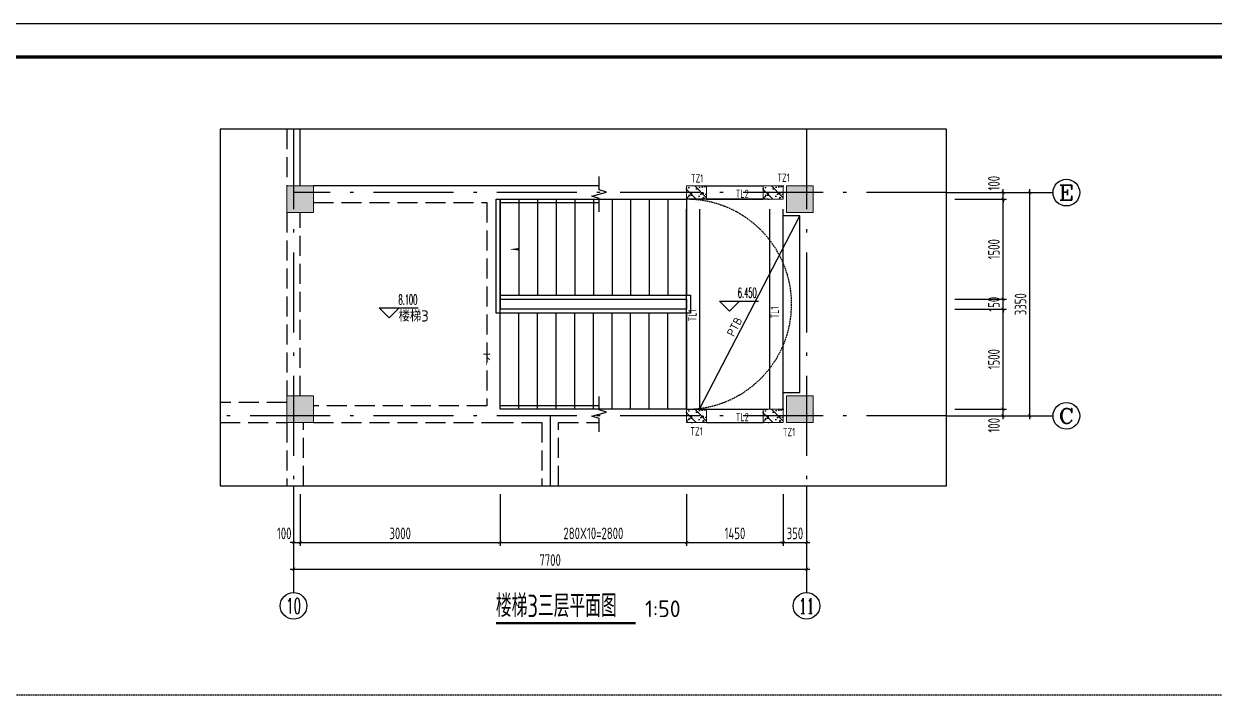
# Model space of a CAD drawing. Extents: x 169490 to 7584583, y -2399407 to 1374371.
# Drawn here: x 613756 to 631624, y 439296 to 449474 of the extents above; entities that cross this region are included whole.
import ezdxf
from ezdxf.enums import TextEntityAlignment as Align

# ---------------------------------------------------------------- set-up
doc = ezdxf.new("R2010")
doc.units = 0
doc.header["$LTSCALE"] = 100
for name, pattern in [('__DASH', [0.35, 0.25, -0.1]), ('D3轴线点划线', [18.5, 12, -3, 0.5, -3]), ('H3普通虚线', [4.2, 3, -1.2]), ('HIDDEN', [0.375, 0.25, -0.125])]:
    doc.linetypes.add(name, pattern=pattern)
doc.layers.get('0').update_dxf_attribs({"linetype": 'CONTINUOUS'})
doc.layers.get('DEFPOINTS').update_dxf_attribs({"linetype": 'CONTINUOUS'})
for name, color, linetype in [('A-LM-FX(分割线)', 251, 'CONTINUOUS'), ('AXIS_TEXT', 4, 'CONTINUOUS'), ('C-AXIS(轴号)', 3, 'CONTINUOUS'), ('C-AXIS-T(字)', 7, 'CONTINUOUS'), ('C-DOTE', 8, 'D3轴线点划线'), ('DIM_ELEV', 3, 'CONTINUOUS'), ('DIM_SYMB', 3, 'CONTINUOUS'), ('DIM标注', 7, 'CONTINUOUS'), ('HATCH填充', 251, 'CONTINUOUS'), ('HID虚线', 9, 'HIDDEN'), ('PUB_TEXT', 4, 'CONTINUOUS'), ('S-BEAM-LINE1', 4, 'CONTINUOUS'), ('S-BEAM-LINE2', 4, 'H3普通虚线'), ('S-COLU-HATCH', 251, 'CONTINUOUS'), ('STAIR', 2, 'CONTINUOUS'), ('TXT', 3, 'CONTINUOUS'), ('图框', 140, 'CONTINUOUS')]:
    doc.layers.add(name, color=color, linetype=linetype)
doc.layers.add('S-COLU-LINE1', color=6, linetype='CONTINUOUS', lineweight=18)
doc.styles.add('_TCH_AXIS', font='COMPLEX', dxfattribs={"bigfont": 'GBCBIG'})
doc.styles.add('_TCH_DIM', font='SIMPLEX', dxfattribs={"bigfont": 'GBCBIG'})
doc.styles.add('COMPLEX', font='COMPLEX')
doc.styles.get("Standard").update_dxf_attribs({"font": 'tssdeng.shx', "width": 0.7, "bigfont": 'hztxt.shx'})
doc.styles.add('TSSD_Dimension', font='Tssdeng.shx', dxfattribs={"width": 0.7, "bigfont": 'tssdchn.shx'})
doc.styles.add('TSSD_Norm', font='tssdeng.shx', dxfattribs={"bigfont": 'hztxt.shx'})
doc.styles.add('TSSD_REIN', font='tssdeng.shx', dxfattribs={"width": 0.7, "bigfont": 'hztxt.shx'})
doc.dimstyles.new('TSSD_50_50', dxfattribs={"dimtxt": 175, "dimasz": 50, "dimexe": 50, "dimexo": 125, "dimgap": 50, "dimtad": 1, "dimdec": 0, "dimzin": 0, "dimdsep": 46, "dimtxsty": 'TSSD_Dimension', "dimblk": 'ARCHTICK', "dimblk1": 'ARCHTICK', "dimblk2": 'ARCHTICK', "dimcen": 0, "dimdle": 50, "dimclrt": 7, "dimadec": 0, "dimazin": 0, "dimtfac": 1, "dimtdec": 0, "dimtix": 1, "dimtmove": 2, "dimatfit": 3, "dimfxl": 1, "dimtolj": 1, "dimtzin": 0, "dimarcsym": 0})

# ---------------------------------------------------------------- blocks, each defined once
blk = doc.blocks.new('_ARCHTICK')
at = {"const_width": 0.15}
blk.add_lwpolyline([(-0.5, -0.5), (0.5, 0.5)], dxfattribs=at)
blk = doc.blocks.new('*D881')
at = {"layer": 'DEFPOINTS', "color": 0, "ltscale": 10, "transparency": 16777216}
for p in [(627605, 446942), (628455, 446942), (627605, 446842)]:
    blk.add_point(p, dxfattribs=at)
at = {"layer": 'DIM标注', "color": 0, "lineweight": -2, "ltscale": 10, "transparency": 16777216}
for p, q in [((627730, 446942), (628505, 446942)), ((628455, 446942), (628455, 446992)), ((628455, 446842), (628455, 446942)), ((627730, 446842), (628505, 446842)), ((628455, 446842), (628455, 446792))]:
    blk.add_line(p, q, dxfattribs=at)
at = {"layer": 'DIM标注', "color": 0, "lineweight": -2, "ltscale": 10, "transparency": 16777216, "xscale": 50, "yscale": 50, "zscale": 50}
for p, rotation in [((628455, 446942), 270), ((628455, 446842), 90)]:
    blk.add_blockref('_ARCHTICK', p, dxfattribs=dict(at, rotation=rotation))
at = {"layer": 'DIM标注', "color": 7, "ltscale": 10, "transparency": 16777216, "insert": (628317, 447083), "char_height": 175, "attachment_point": 5, "rotation": 90, "style": 'TSSD_Dimension'}
blk.add_mtext('\\A1;100', dxfattribs=at)
blk = doc.blocks.new('*D882')
at = {"layer": 'DEFPOINTS', "color": 0, "ltscale": 10, "transparency": 16777216}
for p in [(627605, 446842), (628455, 446842), (627605, 445342)]:
    blk.add_point(p, dxfattribs=at)
at = {"layer": 'DIM标注', "color": 0, "lineweight": -2, "ltscale": 10, "transparency": 16777216}
for p, q in [((628455, 445292), (628455, 446892)), ((627730, 446842), (628505, 446842)), ((627730, 445342), (628505, 445342))]:
    blk.add_line(p, q, dxfattribs=at)
at = {"layer": 'DIM标注', "color": 0, "lineweight": -2, "ltscale": 10, "transparency": 16777216, "xscale": 50, "yscale": 50, "zscale": 50}
for p, rotation in [((628455, 446842), 90), ((628455, 445342), 270)]:
    blk.add_blockref('_ARCHTICK', p, dxfattribs=dict(at, rotation=rotation))
at = {"layer": 'DIM标注', "color": 7, "ltscale": 10, "transparency": 16777216, "insert": (628317, 446092), "char_height": 175, "attachment_point": 5, "rotation": 90, "style": 'TSSD_Dimension'}
blk.add_mtext('\\A1;1500', dxfattribs=at)
blk = doc.blocks.new('*D883')
at = {"layer": 'DEFPOINTS', "color": 0, "ltscale": 10, "transparency": 16777216}
for p in [(627605, 445342), (628455, 445342), (627605, 445192)]:
    blk.add_point(p, dxfattribs=at)
at = {"layer": 'DIM标注', "color": 0, "lineweight": -2, "ltscale": 10, "transparency": 16777216}
for p, q in [((627730, 445342), (628505, 445342)), ((628455, 445342), (628455, 445392)), ((628455, 445192), (628455, 445342)), ((627730, 445192), (628505, 445192)), ((628455, 445192), (628455, 445142))]:
    blk.add_line(p, q, dxfattribs=at)
at = {"layer": 'DIM标注', "color": 0, "lineweight": -2, "ltscale": 10, "transparency": 16777216, "xscale": 50, "yscale": 50, "zscale": 50}
for p, rotation in [((628455, 445342), 270), ((628455, 445192), 90)]:
    blk.add_blockref('_ARCHTICK', p, dxfattribs=dict(at, rotation=rotation))
at = {"layer": 'DIM标注', "color": 7, "ltscale": 10, "transparency": 16777216, "insert": (628317, 445267), "char_height": 175, "attachment_point": 5, "rotation": 90, "style": 'TSSD_Dimension'}
blk.add_mtext('\\A1;150', dxfattribs=at)
blk = doc.blocks.new('*D884')
at = {"layer": 'DEFPOINTS', "color": 0, "ltscale": 10, "transparency": 16777216}
for p in [(627605, 445192), (628455, 445192), (627605, 443692)]:
    blk.add_point(p, dxfattribs=at)
at = {"layer": 'DIM标注', "color": 0, "lineweight": -2, "ltscale": 10, "transparency": 16777216}
for p, q in [((627730, 445192), (628505, 445192)), ((628455, 443642), (628455, 445242)), ((627730, 443692), (628505, 443692))]:
    blk.add_line(p, q, dxfattribs=at)
at = {"layer": 'DIM标注', "color": 0, "lineweight": -2, "ltscale": 10, "transparency": 16777216, "xscale": 50, "yscale": 50, "zscale": 50}
for p, rotation in [((628455, 445192), 90), ((628455, 443692), 270)]:
    blk.add_blockref('_ARCHTICK', p, dxfattribs=dict(at, rotation=rotation))
at = {"layer": 'DIM标注', "color": 7, "ltscale": 10, "transparency": 16777216, "insert": (628317, 444442), "char_height": 175, "attachment_point": 5, "rotation": 90, "style": 'TSSD_Dimension'}
blk.add_mtext('\\A1;1500', dxfattribs=at)
blk = doc.blocks.new('*D885')
at = {"layer": 'DEFPOINTS', "color": 0, "ltscale": 10, "transparency": 16777216}
for p in [(627605, 443692), (628455, 443692), (627605, 443592)]:
    blk.add_point(p, dxfattribs=at)
at = {"layer": 'DIM标注', "color": 0, "lineweight": -2, "ltscale": 10, "transparency": 16777216}
for p, q in [((627730, 443692), (628505, 443692)), ((628455, 443542), (628455, 443742)), ((627730, 443592), (628505, 443592))]:
    blk.add_line(p, q, dxfattribs=at)
at = {"layer": 'DIM标注', "color": 0, "lineweight": -2, "ltscale": 10, "transparency": 16777216, "xscale": 50, "yscale": 50, "zscale": 50}
for p, rotation in [((628455, 443692), 90), ((628455, 443592), 270)]:
    blk.add_blockref('_ARCHTICK', p, dxfattribs=dict(at, rotation=rotation))
at = {"layer": 'DIM标注', "color": 7, "ltscale": 10, "transparency": 16777216, "insert": (628317, 443451), "char_height": 175, "attachment_point": 5, "rotation": 90, "style": 'TSSD_Dimension'}
blk.add_mtext('\\A1;100', dxfattribs=at)
blk = doc.blocks.new('*D886')
at = {"layer": 'DEFPOINTS', "color": 0, "ltscale": 10, "transparency": 16777216}
for p in [(627605, 446942), (628855, 446942), (627605, 443592)]:
    blk.add_point(p, dxfattribs=at)
at = {"layer": 'DIM标注', "color": 0, "lineweight": -2, "ltscale": 10, "transparency": 16777216}
for p, q in [((627730, 446942), (628905, 446942)), ((628855, 443542), (628855, 446992)), ((627730, 443592), (628905, 443592))]:
    blk.add_line(p, q, dxfattribs=at)
at = {"layer": 'DIM标注', "color": 0, "lineweight": -2, "ltscale": 10, "transparency": 16777216, "xscale": 50, "yscale": 50, "zscale": 50}
for p, rotation in [((628855, 446942), 90), ((628855, 443592), 270)]:
    blk.add_blockref('_ARCHTICK', p, dxfattribs=dict(at, rotation=rotation))
at = {"layer": 'DIM标注', "color": 7, "ltscale": 10, "transparency": 16777216, "insert": (628717, 445267), "char_height": 175, "attachment_point": 5, "rotation": 90, "style": 'TSSD_Dimension'}
blk.add_mtext('\\A1;3350', dxfattribs=at)
blk = doc.blocks.new('*D887')
at = {"layer": 'DEFPOINTS', "color": 0, "ltscale": 10, "transparency": 16777216}
for p in [(617805, 442542), (617905, 442542), (617905, 441692)]:
    blk.add_point(p, dxfattribs=at)
at = {"layer": 'DIM标注', "color": 0, "lineweight": -2, "ltscale": 10, "transparency": 16777216}
for p, q in [((617805, 442417), (617805, 441642)), ((617905, 442417), (617905, 441642)), ((617805, 441692), (617755, 441692)), ((617805, 441692), (617905, 441692)), ((617905, 441692), (617955, 441692))]:
    blk.add_line(p, q, dxfattribs=at)
at = {"layer": 'DIM标注', "color": 0, "lineweight": -2, "ltscale": 10, "transparency": 16777216, "xscale": 50, "yscale": 50, "zscale": 50}
blk.add_blockref('_ARCHTICK', (617805, 441692), dxfattribs=at)
at = {"layer": 'DIM标注', "color": 0, "lineweight": -2, "ltscale": 10, "transparency": 16777216, "xscale": 50, "yscale": 50, "zscale": 50, "rotation": 180}
blk.add_blockref('_ARCHTICK', (617905, 441692), dxfattribs=at)
at = {"layer": 'DIM标注', "color": 7, "ltscale": 10, "transparency": 16777216, "insert": (617664, 441829), "char_height": 175, "attachment_point": 5, "style": 'TSSD_Dimension'}
blk.add_mtext('\\A1;100', dxfattribs=at)
blk = doc.blocks.new('*D888')
at = {"layer": 'DEFPOINTS', "color": 0, "ltscale": 10, "transparency": 16777216}
for p in [(617905, 442542), (620905, 442542), (620905, 441692)]:
    blk.add_point(p, dxfattribs=at)
at = {"layer": 'DIM标注', "color": 0, "lineweight": -2, "ltscale": 10, "transparency": 16777216}
for p, q in [((617905, 442417), (617905, 441642)), ((620905, 442417), (620905, 441642)), ((617855, 441692), (620955, 441692))]:
    blk.add_line(p, q, dxfattribs=at)
at = {"layer": 'DIM标注', "color": 0, "lineweight": -2, "ltscale": 10, "transparency": 16777216, "xscale": 50, "yscale": 50, "zscale": 50, "rotation": 180}
blk.add_blockref('_ARCHTICK', (617905, 441692), dxfattribs=at)
at = {"layer": 'DIM标注', "color": 0, "lineweight": -2, "ltscale": 10, "transparency": 16777216, "xscale": 50, "yscale": 50, "zscale": 50}
blk.add_blockref('_ARCHTICK', (620905, 441692), dxfattribs=at)
at = {"layer": 'DIM标注', "color": 7, "ltscale": 10, "transparency": 16777216, "insert": (619405, 441829), "char_height": 175, "attachment_point": 5, "style": 'TSSD_Dimension'}
blk.add_mtext('\\A1;3000', dxfattribs=at)
blk = doc.blocks.new('*D889')
at = {"layer": 'DEFPOINTS', "color": 0, "ltscale": 10, "transparency": 16777216}
for p in [(620905, 442542), (623705, 442542), (623705, 441692)]:
    blk.add_point(p, dxfattribs=at)
at = {"layer": 'DIM标注', "color": 0, "lineweight": -2, "ltscale": 10, "transparency": 16777216}
for p, q in [((620905, 442417), (620905, 441642)), ((623705, 442417), (623705, 441642)), ((620855, 441692), (623755, 441692))]:
    blk.add_line(p, q, dxfattribs=at)
at = {"layer": 'DIM标注', "color": 0, "lineweight": -2, "ltscale": 10, "transparency": 16777216, "xscale": 50, "yscale": 50, "zscale": 50, "rotation": 180}
blk.add_blockref('_ARCHTICK', (620905, 441692), dxfattribs=at)
at = {"layer": 'DIM标注', "color": 0, "lineweight": -2, "ltscale": 10, "transparency": 16777216, "xscale": 50, "yscale": 50, "zscale": 50}
blk.add_blockref('_ARCHTICK', (623705, 441692), dxfattribs=at)
at = {"layer": 'DIM标注', "color": 7, "ltscale": 10, "transparency": 16777216, "insert": (622305, 441829), "char_height": 175, "attachment_point": 5, "style": 'TSSD_Dimension'}
blk.add_mtext('\\A1;280X10=2800', dxfattribs=at)
blk = doc.blocks.new('*D890')
at = {"layer": 'DEFPOINTS', "color": 0, "ltscale": 10, "transparency": 16777216}
for p in [(625155, 442542), (625505, 442542), (625505, 441692)]:
    blk.add_point(p, dxfattribs=at)
at = {"layer": 'DIM标注', "color": 0, "lineweight": -2, "ltscale": 10, "transparency": 16777216}
for p, q in [((625155, 442417), (625155, 441642)), ((625505, 442417), (625505, 441642)), ((625155, 441692), (625105, 441692)), ((625155, 441692), (625505, 441692)), ((625505, 441692), (625555, 441692))]:
    blk.add_line(p, q, dxfattribs=at)
at = {"layer": 'DIM标注', "color": 0, "lineweight": -2, "ltscale": 10, "transparency": 16777216, "xscale": 50, "yscale": 50, "zscale": 50}
blk.add_blockref('_ARCHTICK', (625155, 441692), dxfattribs=at)
at = {"layer": 'DIM标注', "color": 0, "lineweight": -2, "ltscale": 10, "transparency": 16777216, "xscale": 50, "yscale": 50, "zscale": 50, "rotation": 180}
blk.add_blockref('_ARCHTICK', (625505, 441692), dxfattribs=at)
at = {"layer": 'DIM标注', "color": 7, "ltscale": 10, "transparency": 16777216, "insert": (625330, 441829), "char_height": 175, "attachment_point": 5, "style": 'TSSD_Dimension'}
blk.add_mtext('\\A1;350', dxfattribs=at)
blk = doc.blocks.new('*D891')
at = {"layer": 'DEFPOINTS', "color": 0, "ltscale": 10, "transparency": 16777216}
for p in [(617805, 442542), (625505, 442542), (625505, 441292)]:
    blk.add_point(p, dxfattribs=at)
at = {"layer": 'DIM标注', "color": 0, "lineweight": -2, "ltscale": 10, "transparency": 16777216}
for p, q in [((617805, 442417), (617805, 441242)), ((625505, 442417), (625505, 441242)), ((617755, 441292), (625555, 441292))]:
    blk.add_line(p, q, dxfattribs=at)
at = {"layer": 'DIM标注', "color": 0, "lineweight": -2, "ltscale": 10, "transparency": 16777216, "xscale": 50, "yscale": 50, "zscale": 50, "rotation": 180}
blk.add_blockref('_ARCHTICK', (617805, 441292), dxfattribs=at)
at = {"layer": 'DIM标注', "color": 0, "lineweight": -2, "ltscale": 10, "transparency": 16777216, "xscale": 50, "yscale": 50, "zscale": 50}
blk.add_blockref('_ARCHTICK', (625505, 441292), dxfattribs=at)
at = {"layer": 'DIM标注', "color": 7, "ltscale": 10, "transparency": 16777216, "insert": (621655, 441429), "char_height": 175, "attachment_point": 5, "style": 'TSSD_Dimension'}
blk.add_mtext('\\A1;7700', dxfattribs=at)
blk = doc.blocks.new('_AXISO')
blk.add_circle((0, 0), 0.5)
at = {"layer": 'AXIS_TEXT', "style": 'COMPLEX', "width": 1.041667}
blk.add_attdef('A', text='', height=0.56, dxfattribs=at).set_placement((-0.25, -0.28), (0.25, -0.28), align=Align.FIT)
blk = doc.blocks.new('*D895')
at = {"layer": 'DEFPOINTS', "color": 0, "ltscale": 10, "transparency": 16777216}
for p in [(623705, 442542), (625155, 442542), (625155, 441692)]:
    blk.add_point(p, dxfattribs=at)
at = {"layer": 'DIM标注', "color": 0, "lineweight": -2, "ltscale": 10, "transparency": 16777216}
for p, q in [((623705, 442417), (623705, 441642)), ((625155, 442417), (625155, 441642)), ((623655, 441692), (625205, 441692))]:
    blk.add_line(p, q, dxfattribs=at)
at = {"layer": 'DIM标注', "color": 0, "lineweight": -2, "ltscale": 10, "transparency": 16777216, "xscale": 50, "yscale": 50, "zscale": 50, "rotation": 180}
blk.add_blockref('_ARCHTICK', (623705, 441692), dxfattribs=at)
at = {"layer": 'DIM标注', "color": 0, "lineweight": -2, "ltscale": 10, "transparency": 16777216, "xscale": 50, "yscale": 50, "zscale": 50}
blk.add_blockref('_ARCHTICK', (625155, 441692), dxfattribs=at)
at = {"layer": 'DIM标注', "color": 7, "ltscale": 10, "transparency": 16777216, "insert": (624430, 441829), "char_height": 175, "attachment_point": 5, "style": 'TSSD_Dimension'}
blk.add_mtext('\\A1;1450', dxfattribs=at)

msp = doc.modelspace()

# ---------------------------------------------------------------- hatches: boundary and pattern name
at = {"layer": 'HATCH填充', "ltscale": 10}
h = msp.add_hatch(dxfattribs=at)
h.set_pattern_fill('ARMORED', color=256, scale=25, angle=-90, style=0)
h.set_pattern_definition([(320, (2849601.81, 6101264.19), (-15.6880337, -179.3150457), [18.75, -206.25]), (265, (2849601.8, 6101264.19), (188.0480334, 34.6878334), [15, -165]), (10.4514, (2849600.5, 6101249.24), (172.3598855, -144.6273454), [15.9350475, -175.285528]), (316.1842, (2849651.8, 6101264.19), (-41.3797536, -266.810262), [28.125, -309.375]), (6.6356, (2849648.36, 6101241.95), (243.529468, -233.665676), [23.902572, -262.92825]), (261.1842, (2849651.8, 6101264.2), (243.52965, -233.665486), [22.5, -247.5]), (291, (2849639.31, 6101239.19), (-100.6547227, -149.226763), [18.75, -206.25]), (236, (2849639.3, 6101239.19), (181.287511, -60.828833), [15, -165]), (341.4514, (2849630.92, 6101226.75), (80.632624, -210.055657), [15.9350475, -175.285528]), (307.5, (2849601.81, 6101264.19), (83.22346346, -3.0399638), [0, -163, 0, -167.5, 0, -165.625]), (277.5, (2849601.81, 6101264.19), (98.602928, -65.7673844), [0, -95.5, 0, -159.25, 0, -63.125]), (237.5, (2849601.81, 6101319.94), (-5.6387179, -133.45560904), [0, -62.5, 0, -195, 0, -258.75]), (227.5, (2849601.81, 6101344.94), (25.0262456, -145.7965423), [0, -81.25, 0, -129.5, 0, -183.75]), (315, (2849601.81, 6101264.19), (88.3883476, 88.3883476), [])])
h.paths.add_polyline_path([(624004.7, 447041.6), (624004.7, 446841.6), (623704.7, 446841.6), (623704.7, 447041.6)])
h = msp.add_hatch(dxfattribs=at)
h.set_pattern_fill('ARMORED', color=256, scale=25, angle=-90, style=0)
h.set_pattern_definition([(320, (2850751.81, 6101264.19), (-15.6880337, -179.3150457), [18.75, -206.25]), (265, (2850751.8, 6101264.19), (188.0480334, 34.6878334), [15, -165]), (10.4514, (2850750.5, 6101249.24), (172.3598855, -144.6273454), [15.9350475, -175.285528]), (316.1842, (2850801.8, 6101264.19), (-41.3797536, -266.810262), [28.125, -309.375]), (6.6356, (2850798.36, 6101241.95), (243.529468, -233.665676), [23.902572, -262.92825]), (261.1842, (2850801.8, 6101264.2), (243.52965, -233.665486), [22.5, -247.5]), (291, (2850789.31, 6101239.19), (-100.6547227, -149.226763), [18.75, -206.25]), (236, (2850789.3, 6101239.19), (181.287511, -60.828833), [15, -165]), (341.4514, (2850780.92, 6101226.75), (80.632624, -210.055657), [15.9350475, -175.285528]), (307.5, (2850751.81, 6101264.19), (83.22346346, -3.0399638), [0, -163, 0, -167.5, 0, -165.625]), (277.5, (2850751.81, 6101264.19), (98.602928, -65.7673844), [0, -95.5, 0, -159.25, 0, -63.125]), (237.5, (2850751.81, 6101319.94), (-5.6387179, -133.45560904), [0, -62.5, 0, -195, 0, -258.75]), (227.5, (2850751.81, 6101344.94), (25.0262456, -145.7965423), [0, -81.25, 0, -129.5, 0, -183.75]), (315, (2850751.81, 6101264.19), (88.3883476, 88.3883476), [])])
h.paths.add_polyline_path([(625154.7, 447041.6), (625154.7, 446841.6), (624854.7, 446841.6), (624854.7, 447041.6)])
h = msp.add_hatch(dxfattribs=at)
h.set_pattern_fill('ARMORED', color=256, scale=25, angle=-90, style=0)
h.set_pattern_definition([(320, (2849601.81, 6097914.19), (-15.6880337, -179.3150457), [18.75, -206.25]), (265, (2849601.8, 6097914.19), (188.0480334, 34.6878334), [15, -165]), (10.4514, (2849600.5, 6097899.24), (172.3598855, -144.6273454), [15.9350475, -175.285528]), (316.1842, (2849651.8, 6097914.19), (-41.3797536, -266.810262), [28.125, -309.375]), (6.6356, (2849648.36, 6097891.95), (243.529468, -233.665676), [23.902572, -262.92825]), (261.1842, (2849651.8, 6097914.2), (243.52965, -233.665486), [22.5, -247.5]), (291, (2849639.31, 6097889.19), (-100.6547227, -149.226763), [18.75, -206.25]), (236, (2849639.3, 6097889.19), (181.287511, -60.828833), [15, -165]), (341.4514, (2849630.92, 6097876.75), (80.632624, -210.055657), [15.9350475, -175.285528]), (307.5, (2849601.81, 6097914.19), (83.22346346, -3.0399638), [0, -163, 0, -167.5, 0, -165.625]), (277.5, (2849601.81, 6097914.19), (98.602928, -65.7673844), [0, -95.5, 0, -159.25, 0, -63.125]), (237.5, (2849601.81, 6097969.94), (-5.6387179, -133.45560904), [0, -62.5, 0, -195, 0, -258.75]), (227.5, (2849601.81, 6097994.94), (25.0262456, -145.7965423), [0, -81.25, 0, -129.5, 0, -183.75]), (315, (2849601.81, 6097914.19), (88.3883476, 88.3883476), [])])
h.paths.add_polyline_path([(624004.7, 443691.6), (624004.7, 443491.6), (623704.7, 443491.6), (623704.7, 443691.6)])
h = msp.add_hatch(dxfattribs=at)
h.set_pattern_fill('ARMORED', color=256, scale=25, angle=-90, style=0)
h.set_pattern_definition([(320, (2850751.81, 6097914.19), (-15.6880337, -179.3150457), [18.75, -206.25]), (265, (2850751.8, 6097914.19), (188.0480334, 34.6878334), [15, -165]), (10.4514, (2850750.5, 6097899.24), (172.3598855, -144.6273454), [15.9350475, -175.285528]), (316.1842, (2850801.8, 6097914.19), (-41.3797536, -266.810262), [28.125, -309.375]), (6.6356, (2850798.36, 6097891.95), (243.529468, -233.665676), [23.902572, -262.92825]), (261.1842, (2850801.8, 6097914.2), (243.52965, -233.665486), [22.5, -247.5]), (291, (2850789.31, 6097889.19), (-100.6547227, -149.226763), [18.75, -206.25]), (236, (2850789.3, 6097889.19), (181.287511, -60.828833), [15, -165]), (341.4514, (2850780.92, 6097876.75), (80.632624, -210.055657), [15.9350475, -175.285528]), (307.5, (2850751.81, 6097914.19), (83.22346346, -3.0399638), [0, -163, 0, -167.5, 0, -165.625]), (277.5, (2850751.81, 6097914.19), (98.602928, -65.7673844), [0, -95.5, 0, -159.25, 0, -63.125]), (237.5, (2850751.81, 6097969.94), (-5.6387179, -133.45560904), [0, -62.5, 0, -195, 0, -258.75]), (227.5, (2850751.81, 6097994.94), (25.0262456, -145.7965423), [0, -81.25, 0, -129.5, 0, -183.75]), (315, (2850751.81, 6097914.19), (88.3883476, 88.3883476), [])])
h.paths.add_polyline_path([(625154.7, 443691.6), (625154.7, 443491.6), (624854.7, 443491.6), (624854.7, 443691.6)])
at = {"layer": 'S-COLU-HATCH', "ltscale": 10}
h = msp.add_hatch(color=256, dxfattribs=at)
h.dxf.hatch_style = 1
h.paths.add_polyline_path([(618104.7, 447041.6), (617704.7, 447041.6), (617704.7, 446641.6), (618104.7, 446641.6)])
h = msp.add_hatch(color=256, dxfattribs=at)
h.dxf.hatch_style = 1
h.paths.add_polyline_path([(625604.7, 447041.6), (625204.7, 447041.6), (625204.7, 446641.6), (625604.7, 446641.6)])
h = msp.add_hatch(color=256, dxfattribs=at)
h.dxf.hatch_style = 1
h.paths.add_polyline_path([(618104.7, 443891.6), (617704.7, 443891.6), (617704.7, 443491.6), (618104.7, 443491.6)])
h = msp.add_hatch(color=256, dxfattribs=at)
h.dxf.hatch_style = 1
h.paths.add_polyline_path([(625604.7, 443891.6), (625204.7, 443891.6), (625204.7, 443491.6), (625604.7, 443491.6)])

# ---------------------------------------------------------------- linework, layer by layer
at = {"ltscale": 10}
msp.add_lwpolyline([(616704.7, 442541.6), (627604.7, 442541.6), (627604.7, 447891.6), (616704.7, 447891.6)], close=True, dxfattribs=at)
at = {"layer": 'A-LM-FX(分割线)', "linetype": '__DASH'}
msp.add_lwpolyline([(595027.8, 439407.6), (631830.2, 439407.6)], dxfattribs=at)
at = {"layer": 'C-AXIS(轴号)'}
for p, q in [((627604.7, 446941.6), (629204.7, 446941.6)), ((627604.7, 443591.6), (629204.7, 443591.6)), ((617804.7, 442541.6), (617804.7, 440941.6)), ((625504.7, 442541.6), (625504.7, 440941.6))]:
    msp.add_line(p, q, dxfattribs=at)
at = {"layer": 'C-DOTE'}
for p, q in [((617804.7, 447891.6), (617804.7, 442541.6)), ((625504.7, 447891.6), (625504.7, 442541.6)), ((625504.7, 447891.6), (625504.7, 442541.6)), ((627604.7, 446941.6), (617804.7, 446941.6)), ((627604.7, 446941.6), (617804.7, 446941.6)), ((627604.7, 443591.6), (616704.7, 443591.6)), ((621654.7, 443591.6), (621654.7, 442541.6))]:
    msp.add_line(p, q, dxfattribs=at)
at = {"layer": 'DIM_ELEV'}
for p, q in [((624347.4, 445164.5), (624197.4, 445314.5)), ((624197.4, 445314.5), (624781.9, 445314.5)), ((624347.4, 445164.5), (624497.4, 445314.5)), ((619239.5, 445061.9), (619089.5, 445211.9)), ((619089.5, 445211.9), (619674.1, 445211.9)), ((619239.5, 445061.9), (619389.5, 445211.9))]:
    msp.add_line(p, q, dxfattribs=at)
at = {"layer": 'DIM_SYMB'}
msp.add_lwpolyline([(620764.7, 444441.6, 0, 0, 0), (624554.7, 444441.6, 0, 0, 0), (624554.7, 446091.6, 0, 0, 0), (621044.7, 446091.6, 0, 40, 0), (621194.7, 446091.6, 0, 0, 0)], format="xyseb", dxfattribs=at)
at = {"layer": 'DIM_SYMB', "const_width": 35}
msp.add_lwpolyline([(620841.9, 440484.3), (622940.6, 440484.3)], dxfattribs=at)
at = {"layer": 'HID虚线', "ltscale": 10}
for points in [[(622390.8, 446651.6), (622390.8, 446851.6), (622280.8, 446886.6), (622500.8, 446946.6), (622390.8, 446981.6), (622390.8, 447181.6)], [(622390.8, 443351.6), (622390.8, 443551.6), (622280.8, 443586.6), (622500.8, 443646.6), (622390.8, 443681.6), (622390.8, 443881.6)]]:
    msp.add_lwpolyline(points, dxfattribs=at)
at = {"layer": 'S-BEAM-LINE1'}
for p, q in [((617904.7, 447041.6), (617904.7, 447891.6)), ((620804.7, 447041.6), (618104.7, 447041.6)), ((622390.8, 447041.6), (620804.7, 447041.6)), ((620904.7, 446791.6), (622390.8, 446791.6)), ((620904.7, 443741.6), (620904.7, 446791.6)), ((621654.7, 443741.6), (620904.7, 443741.6)), ((622390.8, 443741.6), (621654.7, 443741.6))]:
    msp.add_line(p, q, dxfattribs=at)
at = {"layer": 'S-BEAM-LINE2'}
for p, q in [((617704.7, 447891.6), (617704.7, 447041.6)), ((618104.7, 446791.6), (620704.7, 446791.6)), ((620704.7, 446791.6), (620704.7, 443741.6)), ((617704.7, 446641.6), (617704.7, 443891.6)), ((617904.7, 443891.6), (617904.7, 446641.6)), ((617704.7, 443791.6), (616704.7, 443791.6)), ((620704.7, 443741.6), (618104.7, 443741.6)), ((616704.7, 443491.6), (617704.7, 443491.6)), ((617704.7, 443491.6), (617704.7, 442541.6)), ((617954.7, 442541.6), (617954.7, 443491.6)), ((618104.7, 443491.6), (620804.7, 443491.6)), ((620804.7, 443491.6), (621529.7, 443491.6)), ((621529.7, 443491.6), (621529.7, 442541.6)), ((621779.7, 443491.6), (622390.8, 443491.6)), ((621779.7, 442541.6), (621779.7, 443491.6))]:
    msp.add_line(p, q, dxfattribs=at)
at = {"layer": 'S-BEAM-LINE2', "ltscale": 10}
for p, q in [((623704.7, 443691.6), (623704.7, 446841.6)), ((623904.7, 443691.6), (623904.7, 446841.6)), ((624954.7, 443691.6), (624954.7, 446841.6)), ((625154.7, 443691.6), (625154.7, 446841.6))]:
    msp.add_line(p, q, dxfattribs=at)
for points in [[(624004.7, 447041.6), (624854.7, 447041.6)], [(624004.7, 446841.6), (624854.7, 446841.6)], [(624007.6, 443691.6), (624857.6, 443691.6)], [(624007.6, 443491.6), (624857.6, 443491.6)]]:
    msp.add_lwpolyline(points, dxfattribs=at)
at = {"layer": 'S-COLU-LINE1'}
for points in [[(618104.7, 447041.6), (617704.7, 447041.6), (617704.7, 446641.6), (618104.7, 446641.6)], [(625604.7, 447041.6), (625204.7, 447041.6), (625204.7, 446641.6), (625604.7, 446641.6)], [(618104.7, 443891.6), (617704.7, 443891.6), (617704.7, 443491.6), (618104.7, 443491.6)], [(625604.7, 443891.6), (625204.7, 443891.6), (625204.7, 443491.6), (625604.7, 443491.6)]]:
    msp.add_lwpolyline(points, close=True, dxfattribs=at)
at = {"layer": 'S-COLU-LINE1', "ltscale": 10}
for points in [[(624004.7, 447041.6), (624004.7, 446841.6), (623704.7, 446841.6), (623704.7, 447041.6)], [(625154.7, 447041.6), (625154.7, 446841.6), (624854.7, 446841.6), (624854.7, 447041.6)], [(624004.7, 443691.6), (624004.7, 443491.6), (623704.7, 443491.6), (623704.7, 443691.6)], [(625154.7, 443691.6), (625154.7, 443491.6), (624854.7, 443491.6), (624854.7, 443691.6)]]:
    msp.add_lwpolyline(points, close=True, dxfattribs=at)
at = {"layer": 'STAIR'}
for p, q in [((620844.7, 445131.6), (620844.7, 446841.6)), ((620844.7, 446841.6), (620904.7, 446841.6)), ((620904.7, 446841.6), (623704.7, 446841.6)), ((620904.7, 446841.6), (620904.7, 445401.6)), ((620904.7, 445191.6), (620904.7, 446841.6)), ((621184.7, 446841.6), (621184.7, 445401.6)), ((621464.7, 446841.6), (621464.7, 445401.6)), ((621744.7, 446841.6), (621744.7, 445401.6)), ((622024.7, 446841.6), (622024.7, 445401.6)), ((622304.7, 446841.6), (622304.7, 445401.6)), ((622584.7, 446841.6), (622584.7, 445401.6)), ((622864.7, 446841.6), (622864.7, 445401.6)), ((623144.7, 446841.6), (623144.7, 445401.6)), ((623424.7, 446841.6), (623424.7, 445401.6)), ((623704.7, 446841.6), (623704.7, 445401.6)), ((624924.7, 446841.6), (623704.7, 446841.6)), ((623704.7, 446841.6), (623704.7, 445401.6)), ((620904.7, 445401.6), (620904.7, 445341.6)), ((620904.7, 445401.6), (623764.7, 445401.6)), ((620904.7, 445401.6), (620904.7, 445341.6)), ((620904.7, 445341.6), (623704.7, 445341.6)), ((620904.7, 445341.6), (623704.7, 445341.6)), ((620904.7, 445341.6), (620904.7, 445191.6)), ((623704.7, 445341.6), (623704.7, 445191.6)), ((623704.7, 445341.6), (623704.7, 445191.6)), ((623764.7, 445401.6), (623764.7, 445131.6)), ((623764.7, 445131.6), (620844.7, 445131.6)), ((623704.7, 445191.6), (620904.7, 445191.6)), ((623704.7, 445191.6), (620904.7, 445191.6)), ((620904.7, 443691.6), (620904.7, 445131.6)), ((621184.7, 443691.6), (621184.7, 445131.6)), ((621464.7, 443691.6), (621464.7, 445131.6)), ((621744.7, 443691.6), (621744.7, 445131.6)), ((622024.7, 443691.6), (622024.7, 445131.6)), ((622304.7, 443691.6), (622304.7, 445131.6)), ((622584.7, 443691.6), (622584.7, 445131.6)), ((622864.7, 443691.6), (622864.7, 445131.6)), ((623144.7, 443691.6), (623144.7, 445131.6)), ((623424.7, 443691.6), (623424.7, 445131.6)), ((623704.7, 443691.6), (623704.7, 445131.6)), ((623704.7, 445131.6), (623704.7, 443691.6)), ((623704.7, 443691.6), (620904.7, 443691.6)), ((623704.7, 443691.6), (624924.7, 443691.6))]:
    msp.add_line(p, q, dxfattribs=at)
msp.add_lwpolyline([(625154.7, 443941.6), (625404.7, 443941.6), (625404.7, 446591.6), (625154.7, 446591.6)], dxfattribs=at)
at = {"layer": 'STAIR', "color": 8, "linetype": '__DASH'}
msp.add_arc((623704.7, 445266.6), 1575, 270, 90, dxfattribs=at)
at = {"layer": 'TXT', "ltscale": 10}
msp.add_lwpolyline([(623904.7, 443704.4), (625404.7, 446591.6)], dxfattribs=at)
at = {"layer": '图框'}
msp.add_lwpolyline([(593777.8, 419774.2), (635827.8, 419774.2), (635827.8, 449474.2), (593777.8, 449474.2)], close=True, dxfattribs=at)
at = {"layer": '图框', "const_width": 50}
msp.add_lwpolyline([(595027.8, 420274.2), (635327.8, 420274.2), (635327.8, 448974.2), (595027.8, 448974.2)], close=True, dxfattribs=at)

# ---------------------------------------------------------------- block references
at = {"layer": 'C-AXIS(轴号)'}
ref = msp.add_blockref('_AXISO', (629404.7, 446941.6), dxfattribs=dict(at, xscale=400, yscale=400, zscale=400))
ref.add_attrib('A', 'E', dxfattribs={"layer": 'C-AXIS-T(字)', "height": 226.3, "style": '_TCH_AXIS', "width": 1.3125}).set_placement((629291.5, 446828.5), (629517.8, 446828.5), align=Align.FIT)
ref = msp.add_blockref('_AXISO', (629404.7, 443591.6), dxfattribs=dict(at, xscale=400, yscale=400, zscale=400))
ref.add_attrib('A', 'C', dxfattribs={"layer": 'C-AXIS-T(字)', "height": 226.3, "style": '_TCH_AXIS', "width": 1.4}).set_placement((629291.5, 443478.5), (629517.8, 443478.5), align=Align.FIT)
ref = msp.add_blockref('_AXISO', (617804.7, 440741.6), dxfattribs=dict(at, xscale=400, yscale=400, zscale=400))
ref.add_attrib('A', '10', dxfattribs={"layer": 'C-AXIS-T(字)', "height": 226.27, "style": '_TCH_AXIS', "width": 0.724138}).set_placement((617691.5, 440628.5), (617917.8, 440628.5), align=Align.FIT)
ref = msp.add_blockref('_AXISO', (625504.7, 440741.6), dxfattribs=dict(at, xscale=400, yscale=400, zscale=400))
ref.add_attrib('A', '11', dxfattribs={"layer": 'C-AXIS-T(字)', "height": 226.27, "style": '_TCH_AXIS', "width": 0.875}).set_placement((625391.5, 440628.5), (625617.8, 440628.5), align=Align.FIT)

# ---------------------------------------------------------------- texts
at = {"layer": 'PUB_TEXT', "style": '_TCH_DIM'}
for s, height, width, p in [('6.450', 148.75, 0.494118, (624472.9, 445364.5)), ('8.100', 148.75, 0.494118, (619379.1, 445262)), ('下', 168.8, 0.7, (620648.2, 444354.1))]:
    msp.add_text(s, height=height, dxfattribs=dict(at, width=width)).set_placement(p)
at = {"layer": 'PUB_TEXT', "color": 7, "ltscale": 10}
msp.add_text('楼梯3', height=168.79, dxfattribs=at).set_placement((619382.3, 445006.9))
at = {"layer": 'PUB_TEXT', "ltscale": 10, "style": 'TSSD_REIN', "width": 0.7}
msp.add_text('楼梯3三层平面图', height=337.59, dxfattribs=at).set_placement((620841.9, 440572.9))
at = {"layer": 'PUB_TEXT'}
msp.add_text('1:50', height=250, dxfattribs=at).set_placement((623080.6, 440572.9))
at = {"layer": 'TXT', "ltscale": 10, "style": 'TSSD_REIN', "width": 0.7}
for s, p in [('TZ1', (623769.3, 447092.7)), ('TZ1', (625066.8, 447103)), ('TL2', (624441.8, 446861.6)), ('TL2', (624441.8, 443511.6)), ('TZ1', (623760.8, 443297.4)), ('TZ1', (625148.6, 443287.1))]:
    msp.add_text(s, height=125, dxfattribs=at).set_placement(p)
for p in [(623853.6, 445009.8), (625090, 445053.4)]:
    msp.add_text('TL1', height=125, rotation=90, dxfattribs=at).set_placement(p)
at = {"layer": 'TXT', "ltscale": 10, "style": 'TSSD_Norm'}
msp.add_text('PTB', height=125, rotation=62.55, dxfattribs=at).set_placement((624412, 444771.2))

# ---------------------------------------------------------------- dimensions: what is measured, and where the dimension line sits
at = {"layer": 'DIM标注', "ltscale": 10}
for base, p1, p2, angle, picture, middle in [((628454.7, 446941.6), (627604.7, 446841.6), (627604.7, 446941.6), 90, '*D881', (628317.2, 447082.8)), ((628454.7, 443691.6), (627604.7, 443591.6), (627604.7, 443691.6), 90, '*D885', (628317.2, 443450.5)), ((617904.7, 441691.6), (617804.7, 442541.6), (617904.7, 442541.6), 0, '*D887', (617663.5, 441829.1))]:
    dim = msp.add_linear_dim(base=base, p1=p1, p2=p2, angle=angle, dimstyle='TSSD_50_50', dxfattribs=at)
    dim.commit()
    dim.dimension.update_dxf_attribs({"geometry": picture, "text_midpoint": middle, "dimtype": 161})
for p1, p2, distance, picture, middle in [((627604.7, 443591.6), (627604.7, 446941.6), -1250, '*D886', (628717.2, 445266.6)), ((627604.7, 445341.6), (627604.7, 446841.6), -850, '*D882', (628317.2, 446091.6)), ((627604.7, 445191.6), (627604.7, 445341.6), -850, '*D883', (628317.2, 445266.6)), ((627604.7, 443691.6), (627604.7, 445191.6), -850, '*D884', (628317.2, 444441.6)), ((617804.7, 442541.6), (625504.7, 442541.6), -1250, '*D891', (621654.7, 441429.1)), ((617904.7, 442541.6), (620904.7, 442541.6), -850, '*D888', (619404.7, 441829.1)), ((623704.7, 442541.6), (625154.7, 442541.6), -850, '*D895', (624429.7, 441829.1)), ((625154.7, 442541.6), (625504.7, 442541.6), -850, '*D890', (625329.7, 441829.1))]:
    dim = msp.add_aligned_dim(p1=p1, p2=p2, distance=distance, dimstyle='TSSD_50_50', dxfattribs=at)
    dim.commit()
    dim.dimension.update_dxf_attribs({"geometry": picture, "text_midpoint": middle})
dim = msp.add_aligned_dim(p1=(620904.7, 442541.6), p2=(623704.7, 442541.6), distance=-850, text='280X10=2800', dimstyle='TSSD_50_50', dxfattribs=at)
dim.commit()
dim.dimension.update_dxf_attribs({"geometry": '*D889', "text_midpoint": (622304.7, 441829.1)})

doc.saveas('drawing.dxf')
